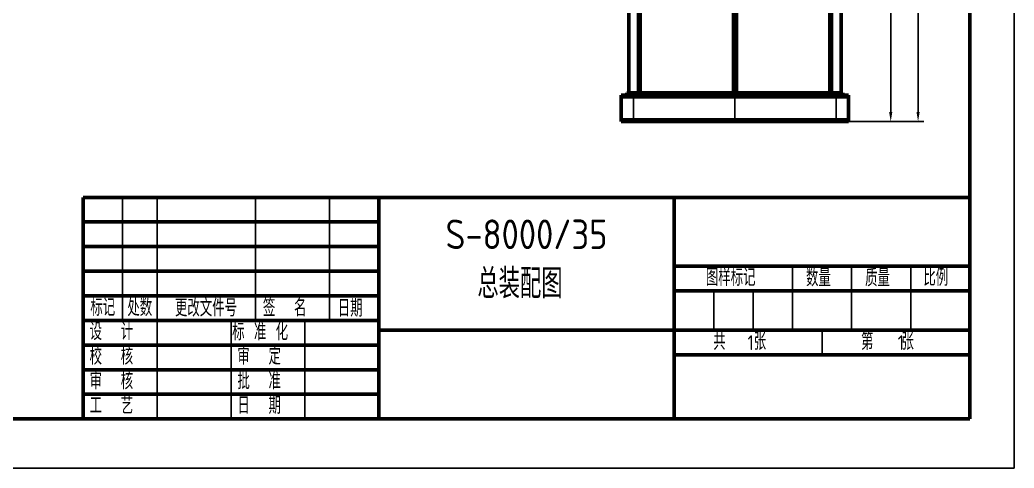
# Model space of a CAD drawing. Header units: inches. Extents: x 0 to 15444, y 0 to 10920.
# Drawn here: x 10196 to 15444, y 0 to 2368 of the extents above; entities that cross this region are included whole.
import ezdxf
from ezdxf.enums import TextEntityAlignment as Align

# ---------------------------------------------------------------- set-up
doc = ezdxf.new("R2010")
doc.units = ezdxf.units.IN
doc.header["$LTSCALE"] = 5
doc.header["$MEASUREMENT"] = 0
doc.linetypes.add('ACAD_ISO04W100', pattern=[30, 24, -3, 0, -3])
doc.layers.get('0').update_dxf_attribs({"color": 1, "linetype": 'ACAD_ISO04W100'})
doc.layers.get('Defpoints').update_dxf_attribs({"lineweight": 20})
for name, color, linetype, lineweight in [('1', 4, 'Continuous', 53), ('2', 3, 'Continuous', 20), ('标注、文本', 3, 'Continuous', 25), ('粗实线', 4, 'Continuous', 53)]:
    doc.layers.add(name, color=color, linetype=linetype, lineweight=lineweight)
doc.styles.add('pdm', font='gbenor.shx', dxfattribs={"width": 0.8, "bigfont": 'gbhzfs.shx'})
doc.styles.get("Standard").update_dxf_attribs({"font": 'gbenor.shx', "bigfont": 'gbcbig.shx'})
doc.dimstyles.new('1$0', dxfattribs={"dimscale": 20, "dimtxt": 3.5, "dimasz": 2.5, "dimexe": 1.5, "dimexo": 0, "dimgap": 0.5, "dimtad": 1, "dimtoh": 1, "dimtxsty": 'Standard', "dimcen": 2.5, "dimclrd": 3, "dimclre": 3, "dimclrt": 3, "dimadec": 1, "dimazin": 0, "dimtfac": 1, "dimtmove": 0, "dimatfit": 2, "dimfxl": 0, "dimarcsym": 0})

# ---------------------------------------------------------------- blocks, each defined once
blk = doc.blocks.new('*D104')
at = {"layer": '2', "color": 3, "lineweight": -2, "transparency": 16777216}
for p, q in [((14610.4, 3922.2), (14822.7, 3922.2)), ((14792.7, 3872.2), (14792.7, 1880.2)), ((14570.4, 1830.2), (14822.7, 1830.2))]:
    blk.add_line(p, q, dxfattribs=at)
at = {"layer": '2', "color": 3, "transparency": 16777216}
for points in [[(14784.3, 3872.2), (14801, 3872.2), (14792.7, 3922.2)], [(14784.3, 1880.2), (14801, 1880.2), (14792.7, 1830.2)]]:
    blk.add_solid(points, dxfattribs=at)
at = {"layer": 'Defpoints', "color": 0, "transparency": 16777216}
for p in [(14610.4, 3922.2, -2.6), (14570.4, 1830.2, -2.6), (14792.7, 1830.2)]:
    blk.add_point(p, dxfattribs=at)
at = {"layer": '2', "color": 3, "transparency": 16777216, "insert": (14747.7, 2876.2), "char_height": 70, "attachment_point": 5, "rotation": 90}
blk.add_mtext('2092', dxfattribs=at)
blk = doc.blocks.new('*D106')
at = {"layer": '2', "color": 3, "lineweight": -2, "transparency": 16777216}
for p, q in [((14002.7, 6630.2), (14967.1, 6630.2)), ((14937.1, 6580.2), (14937.1, 1880.2)), ((14822.7, 1830.2), (14967.1, 1830.2))]:
    blk.add_line(p, q, dxfattribs=at)
at = {"layer": '2', "color": 3, "transparency": 16777216}
for points in [[(14928.7, 6580.2), (14945.4, 6580.2), (14937.1, 6630.2)], [(14928.7, 1880.2), (14945.4, 1880.2), (14937.1, 1830.2)]]:
    blk.add_solid(points, dxfattribs=at)
at = {"layer": 'Defpoints', "color": 0, "transparency": 16777216}
for p in [(14002.7, 6630.2, -2.7), (14822.7, 1830.2), (14937.1, 1830.2)]:
    blk.add_point(p, dxfattribs=at)
at = {"layer": '2', "color": 3, "transparency": 16777216, "insert": (14892.1, 4230.2), "char_height": 70, "attachment_point": 5, "rotation": 90}
blk.add_mtext('4800', dxfattribs=at)
blk = doc.blocks.new('FRAME')
at = {"layer": '标注、文本'}
for p, q in [((594, 0), (594, 420)), ((0, 0), (594, 0))]:
    blk.add_line(p, q, dxfattribs=at)
at = {"layer": '粗实线'}
for p, q in [((585, 10), (585, 410)), ((0, 10), (585, 10))]:
    blk.add_line(p, q, dxfattribs=at)

msp = doc.modelspace()

# ---------------------------------------------------------------- linework, layer by layer
for p, q in [((13970.439, 3902.174), (13970.439, 1830.174)), ((13435.439, 1970.174), (13435.439, 1830.174)), ((14505.439, 1970.174), (14505.439, 1830.174))]:
    msp.add_line(p, q)
at = {"layer": '1', "ltscale": 5}
for p, q in [((13410.439, 1982.174), (13410.439, 3890.174)), ((14530.439, 1982.174), (14530.439, 3890.174)), ((13370.439, 1970.174), (14570.439, 1970.174)), ((13370.439, 1970.174), (14570.439, 1970.174)), ((13400.439, 1982.174), (14540.439, 1982.174)), ((13400.439, 1982.174), (13400.439, 1970.174)), ((14540.439, 1982.174), (14540.439, 1970.174))]:
    msp.add_line(p, q, dxfattribs=at)
at = {"layer": '1'}
for p, q in [((13460.439, 1982.174), (13460.439, 3902.174)), ((13470.439, 1982.174), (13470.439, 3902.174)), ((13962.439, 1982.174), (13962.439, 3890.174)), ((13978.439, 1982.174), (13978.439, 3890.174)), ((14470.439, 1982.174), (14470.439, 3902.174)), ((14480.439, 1982.174), (14480.439, 3902.174)), ((13370.439, 1970.174, -0.5), (14570.439, 1970.174, -0.5)), ((13370.439, 1970.174), (13370.439, 1830.174)), ((13370.439, 1960.885, 2.642), (14570.439, 1960.885, 2.642)), ((14570.439, 1970.174), (14570.439, 1830.174)), ((13370.439, 1839.462, 2.642), (14570.439, 1839.462, 2.642)), ((13370.439, 1830.174, -0.5), (14570.439, 1830.174, -0.5))]:
    msp.add_line(p, q, dxfattribs=at)
at = {"layer": '标注、文本'}
for p, q in [((10738, 1430), (10738, 780)), ((10920, 1430), (10920, 260)), ((11440, 1430), (11440, 780)), ((11830, 1430), (11830, 780)), ((14274, 1066), (14274, 728)), ((14586, 1066), (14586, 728)), ((14898, 1066), (14898, 728)), ((13858, 936), (13858, 728)), ((14066, 936), (14066, 728)), ((11310, 780), (11310, 260)), ((11700, 780), (11700, 260)), ((14430, 598), (14430, 728))]:
    msp.add_line(p, q, dxfattribs=at)
at = {"layer": '粗实线'}
for p, q in [((10530, 1430), (12090, 1430)), ((10530, 1430), (10530, 260)), ((12090, 1430), (12090, 260)), ((12090, 1430), (13650, 1430)), ((13650, 1430), (13650, 260)), ((13650, 1430), (15210, 1430)), ((10530, 1300), (12090, 1300)), ((10530, 1170), (12090, 1170)), ((13650, 1066), (15210, 1066)), ((10530, 1040), (12090, 1040)), ((10530, 910), (12090, 910)), ((13650, 936), (15210, 936)), ((10530, 780), (12090, 780)), ((12090, 728), (13650, 728)), ((13650, 728), (15210, 728)), ((10530, 650), (12090, 650)), ((13650, 598), (15210, 598)), ((10530, 520), (12090, 520)), ((10530, 390), (12090, 390))]:
    msp.add_line(p, q, dxfattribs=at)

# ---------------------------------------------------------------- block references
at = {"xscale": 26, "yscale": 26, "zscale": 26}
msp.add_blockref('FRAME', (0, 0), dxfattribs=at)

# ---------------------------------------------------------------- texts
at = {"layer": '标注、文本', "style": 'pdm'}
for s, height, p in [('S-8000/35', 156, (12870, 1235)), ('总装配图', 156, (12835.539, 975)), ('1', 78, (14053, 663)), ('1', 78, (14846, 663))]:
    msp.add_text(s, height=height, dxfattribs=at).set_placement(p, align=Align.MIDDLE_CENTER)
at = {"layer": '标注、文本'}
for s, p in [('图样标记', (13816.845, 962.093)), ('数量', (14345.411, 959.822)), ('质量', (14657.411, 959.822)), ('比例', (14964.867, 962.093)), ('标记', (10567.484, 803.713)), ('处数', (10762.839, 802.694)), ('更改文件号', (11014.236, 800.88)), ('签  名', (11478.458, 801.305)), ('日期', (11873.606, 799.393)), ('设  计', (10563.703, 676.093)), ('标 准 化', (11315.99, 674.979)), ('共   张', (13855.98, 624.093)), ('第   张', (14635.98, 624.093)), ('校  核', (10563.703, 546.093)), ('审  定', (11343.703, 546.093)), ('审  核', (10563.703, 416.093)), ('批  准', (11343.703, 416.093)), ('工  艺', (10563.703, 286.093)), ('日  期', (11343.703, 286.093))]:
    msp.add_text(s, height=91, dxfattribs=at).set_placement(p)

# ---------------------------------------------------------------- dimensions: what is measured, and where the dimension line sits
at = {"layer": '2'}
dim = msp.add_linear_dim(base=(14937.068, 1830.174, 2.642), p1=(14002.66, 6630.173, -0.048), p2=(14822.673, 1830.174, 2.642), angle=90, dimstyle='1$0', dxfattribs=at)
dim.commit()
dim.dimension.update_dxf_attribs({"geometry": '*D106', "text_midpoint": (14892.068, 4230.173, 2.642)})
dim = msp.add_linear_dim(base=(14792.673, 1830.174, 2.642), p1=(14610.439, 3922.174), p2=(14570.439, 1830.174), angle=90, dimstyle='1$0', override={"dimtmove": 1}, dxfattribs=at)
dim.commit()
dim.dimension.update_dxf_attribs({"geometry": '*D104', "text_midpoint": (14747.673, 2876.174, 2.642)})

doc.saveas('drawing.dxf')
